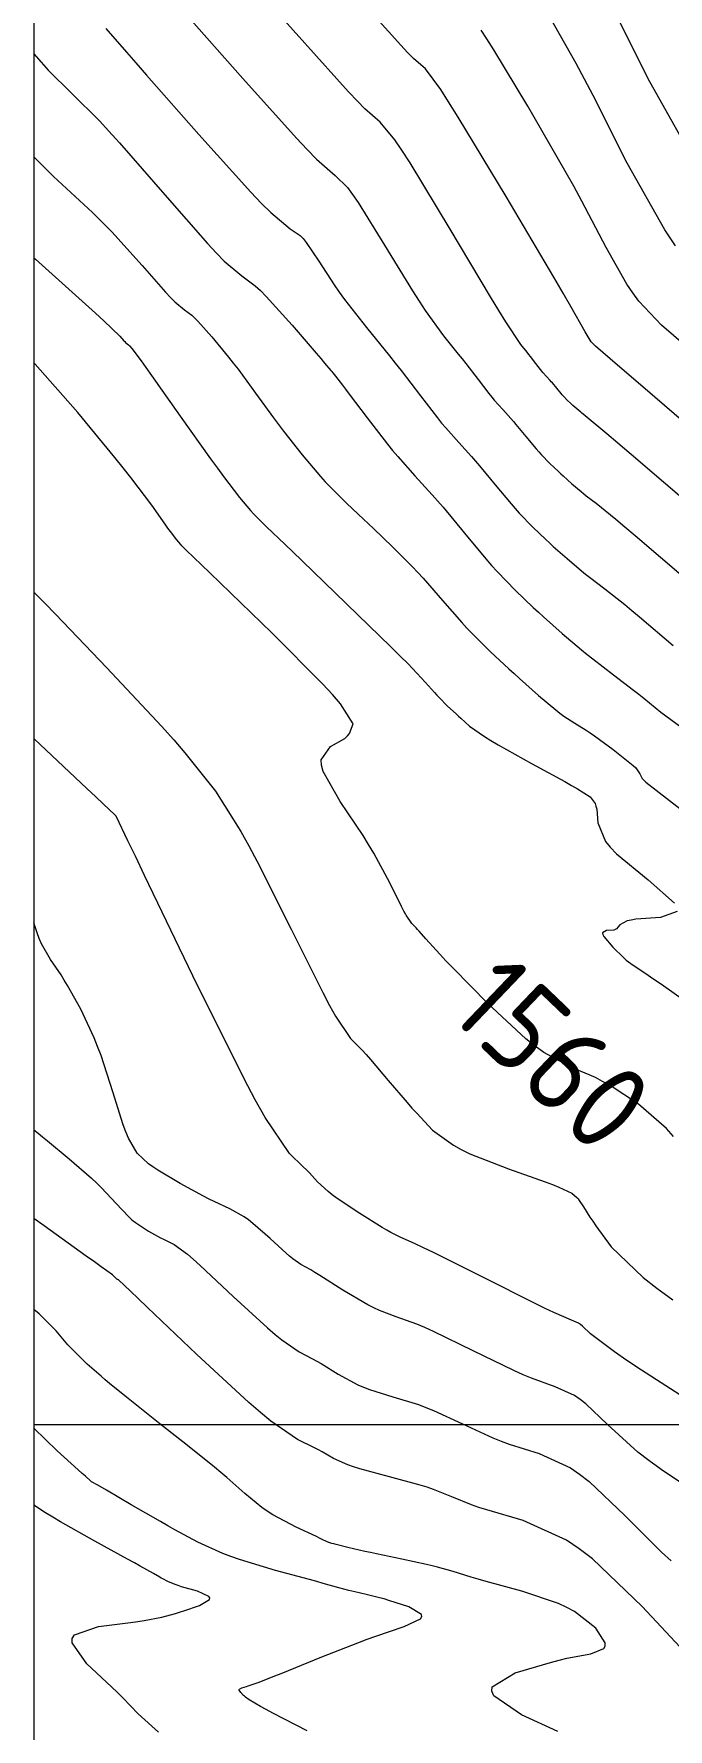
# Model space of a CAD drawing. Header units: millimetres. Extents: x 837475 to 838477, y 1189012 to 1191015.
# Drawn here: x 837476.5 to 837503.8, y 1190600.8 to 1190673.6 of the extents above; entities that cross this region are included whole.
import ezdxf

# ---------------------------------------------------------------- set-up
doc = ezdxf.new("R2010")
doc.units = ezdxf.units.MM
doc.header["$LTSCALE"] = 0.3
doc.layers.add('COORD', color=253, linetype='Continuous', lineweight=20)
doc.layers.add('COTAS 10', color=7, linetype='Continuous', lineweight=9, true_color=0x6e3e2d)
doc.layers.add('COTAS INT', color=7, linetype='Continuous', lineweight=5, true_color=0x9fa19f)
doc.styles.get("Standard").update_dxf_attribs({"font": 'isocp2.shx', "bigfont": '@extfont2.shx'})

msp = doc.modelspace()

# ---------------------------------------------------------------- linework, layer by layer
at = {"layer": 'COORD'}
msp.add_line((837476.514, 1190613.872), (838476.514, 1190613.872), dxfattribs=at)
msp.add_lwpolyline([(837476.514, 1189013.872), (838476.514, 1189013.872), (838476.514, 1191013.872), (837476.514, 1191013.872)], close=True, dxfattribs=at)
at = {"layer": 'COTAS 10'}
for points in [[(837505.242, 1190667.537), (837502.901, 1190671.689), (837501.011, 1190675.503)], [(837483.164, 1190674.321), (837485.485, 1190671.704), (837487.789, 1190669.143), (837488.257, 1190668.646), (837488.651, 1190668.24), (837489.461, 1190667.539), (837489.986, 1190667.018), (837490.2, 1190666.726), (837490.445, 1190666.369), (837491.579, 1190664.543), (837492.777, 1190662.58), (837493.062, 1190662.136), (837493.328, 1190661.735), (837494.118, 1190660.647), (837494.746, 1190659.867), (837494.909, 1190659.661), (837495.067, 1190659.459), (837495.599, 1190658.765), (837496.065, 1190658.163), (837496.182, 1190658.018), (837496.294, 1190657.884), (837496.654, 1190657.479), (837497.005, 1190657.094), (837497.112, 1190656.972), (837497.222, 1190656.843), (837497.653, 1190656.32), (837498.089, 1190655.797), (837498.202, 1190655.668), (837498.313, 1190655.545), (837498.686, 1190655.158), (837499.046, 1190654.817), (837499.147, 1190654.723), (837499.25, 1190654.629), (837499.628, 1190654.292), (837500.021, 1190653.96), (837500.133, 1190653.869), (837500.246, 1190653.779), (837500.664, 1190653.458), (837501.515, 1190652.768), (837501.9, 1190652.445), (837502.351, 1190652.065), (837504.518, 1190650.214)], [(837503.997, 1190626.245), (837503.691, 1190626.589), (837502.49, 1190627.64), (837501.268, 1190628.433), (837500.948, 1190628.613), (837500.636, 1190628.778), (837499.577, 1190629.231), (837498.419, 1190629.859), (837498.045, 1190630.133), (837497.647, 1190630.451), (837496.021, 1190631.96), (837494.529, 1190633.477), (837494.218, 1190633.799), (837493.95, 1190634.079), (837493.348, 1190634.736), (837493.064, 1190635.07), (837492.996, 1190635.146), (837492.934, 1190635.215), (837492.749, 1190635.404), (837492.51, 1190635.757), (837492.479, 1190635.813), (837492.414, 1190635.93), (837492.306, 1190636.134), (837491.804, 1190637.143), (837491.12, 1190638.422), (837490.895, 1190638.796), (837490.656, 1190639.18), (837489.668, 1190640.64), (837488.944, 1190641.926), (837488.872, 1190642.2), (837488.855, 1190642.438), (837489.256, 1190643.002), (837489.869, 1190643.354), (837489.985, 1190643.458), (837490.079, 1190643.565), (837490.223, 1190643.977), (837489.684, 1190644.84), (837489.347, 1190645.231), (837488.928, 1190645.689), (837486.733, 1190647.894), (837484.51, 1190650.041), (837484.073, 1190650.462), (837483.714, 1190650.808), (837483.061, 1190651.434), (837482.908, 1190651.584), (837482.865, 1190651.631), (837482.82, 1190651.68), (837482.653, 1190651.877), (837482.383, 1190652.234), (837482.274, 1190652.385), (837482.149, 1190652.558), (837481.574, 1190653.368), (837480.676, 1190654.562), (837480.348, 1190654.976), (837479.987, 1190655.427), (837478.394, 1190657.36), (837476.573, 1190659.426), (837476.514, 1190659.489)], [(837504.481, 1190604.09), (837502.646, 1190606.06), (837500.508, 1190608.097), (837499.946, 1190608.526), (837499.399, 1190608.898), (837497.531, 1190609.755), (837495.979, 1190610.201), (837495.63, 1190610.313), (837495.315, 1190610.42), (837494.47, 1190610.764), (837493.683, 1190611.086), (837493.405, 1190611.179), (837493.102, 1190611.273), (837491.79, 1190611.627), (837490.52, 1190611.97), (837490.243, 1190612.057), (837489.998, 1190612.142), (837489.383, 1190612.42), (837488.902, 1190612.7), (837488.741, 1190612.786), (837488.568, 1190612.876), (837487.845, 1190613.23), (837486.691, 1190614.022), (837486.246, 1190614.388), (837485.747, 1190614.818), (837483.494, 1190616.897), (837481.394, 1190618.905), (837480.992, 1190619.288), (837480.668, 1190619.597), (837480.144, 1190620.091), (837480.124, 1190620.1), (837480.118, 1190620.104), (837480.111, 1190620.107), (837480.081, 1190620.123), (837480.05, 1190620.144), (837480.041, 1190620.151), (837480.033, 1190620.159), (837480.003, 1190620.191), (837479.967, 1190620.229), (837479.955, 1190620.24), (837479.943, 1190620.252), (837479.889, 1190620.3), (837479.401, 1190620.654), (837479.116, 1190620.86), (837478.764, 1190621.112), (837476.949, 1190622.413), (837476.514, 1190622.728)]]:
    msp.add_lwpolyline(points, dxfattribs=at)
at = {"layer": 'COTAS INT'}
for points in [[(837505.055, 1190653.081), (837502.167, 1190655.556), (837501.6, 1190656.04), (837501.134, 1190656.437), (837500.29, 1190657.144), (837500.107, 1190657.284), (837500.058, 1190657.323), (837500.009, 1190657.363), (837499.838, 1190657.508), (837499.672, 1190657.655), (837499.628, 1190657.696), (837499.583, 1190657.737), (837499.426, 1190657.886), (837499.263, 1190658.055), (837499.215, 1190658.108), (837499.165, 1190658.165), (837498.975, 1190658.393), (837498.787, 1190658.622), (837498.739, 1190658.678), (837498.692, 1190658.731), (837498.539, 1190658.899), (837498.382, 1190659.076), (837498.333, 1190659.135), (837498.282, 1190659.198), (837498.078, 1190659.461), (837497.846, 1190659.764), (837497.777, 1190659.852), (837497.706, 1190659.942), (837497.432, 1190660.282), (837496.792, 1190661.255), (837496.491, 1190661.743), (837496.135, 1190662.327), (837494.402, 1190665.227), (837492.672, 1190668.074), (837492.319, 1190668.625), (837492.021, 1190669.072), (837491.396, 1190669.828), (837490.735, 1190670.4), (837490.413, 1190670.731), (837490.031, 1190671.137), (837488.151, 1190673.228), (837486.147, 1190675.463)], [(837506.104, 1190655.507), (837502.773, 1190658.368), (837501.588, 1190659.386), (837500.638, 1190660.202), (837500.46, 1190660.393), (837500.413, 1190660.457), (837500.366, 1190660.526), (837500.202, 1190660.816), (837499.584, 1190661.903), (837499.25, 1190662.474), (837498.846, 1190663.164), (837496.799, 1190666.63), (837494.742, 1190670.046), (837494.332, 1190670.704), (837493.99, 1190671.236), (837493.332, 1190672.116), (837492.819, 1190672.56), (837492.57, 1190672.816), (837492.274, 1190673.131), (837490.817, 1190674.751)], [(837504.081, 1190664.518), (837503.617, 1190665.2), (837502.002, 1190668.064), (837500.535, 1190670.97), (837500.165, 1190671.677), (837499.81, 1190672.342), (837498.657, 1190674.392)], [(837479.61, 1190673.845), (837480.491, 1190672.832), (837480.89, 1190672.376), (837481.356, 1190671.845), (837483.601, 1190669.294), (837485.835, 1190666.821), (837486.295, 1190666.339), (837486.686, 1190665.944), (837487.525, 1190665.251), (837487.951, 1190664.964), (837488.081, 1190664.826), (837488.218, 1190664.663), (837488.756, 1190663.86), (837489.419, 1190662.833), (837489.634, 1190662.529), (837489.863, 1190662.215), (837490.804, 1190661.011), (837491.786, 1190659.793), (837492.04, 1190659.471), (837492.288, 1190659.155), (837493.119, 1190658.07), (837493.848, 1190657.127), (837494.032, 1190656.902), (837494.206, 1190656.691), (837494.769, 1190656.059), (837495.318, 1190655.457), (837495.484, 1190655.266), (837495.657, 1190655.064), (837496.33, 1190654.247), (837497.012, 1190653.429), (837497.189, 1190653.227), (837497.362, 1190653.035), (837497.946, 1190652.43), (837498.508, 1190651.897), (837498.667, 1190651.75), (837498.827, 1190651.603), (837499.418, 1190651.076), (837500.033, 1190650.556), (837500.207, 1190650.415), (837500.384, 1190650.274), (837501.039, 1190649.773), (837501.896, 1190649.1), (837502.2, 1190648.85), (837502.534, 1190648.574), (837503.981, 1190647.347)], [(837504.917, 1190659.859), (837503.476, 1190661.102), (837502.506, 1190662.139), (837502.247, 1190662.488), (837501.991, 1190662.863), (837501.102, 1190664.44), (837500.06, 1190666.436), (837499.708, 1190667.076), (837499.328, 1190667.753), (837497.728, 1190670.511), (837496.268, 1190672.936), (837495.977, 1190673.402), (837495.735, 1190673.78)], [(837476.514, 1190672.762), (837476.823, 1190672.405), (837477.126, 1190672.067), (837478.137, 1190671.061), (837479.325, 1190669.883), (837479.739, 1190669.437), (837480.191, 1190668.94), (837482.134, 1190666.712), (837483.971, 1190664.616), (837484.357, 1190664.201), (837484.689, 1190663.859), (837485.444, 1190663.224), (837486.022, 1190662.799), (837486.243, 1190662.589), (837486.491, 1190662.339), (837487.604, 1190661.106), (837488.641, 1190659.9), (837488.841, 1190659.667), (837489.003, 1190659.479), (837489.269, 1190659.165), (837489.312, 1190659.11), (837489.356, 1190659.055), (837489.473, 1190658.91), (837489.766, 1190658.53), (837489.901, 1190658.352), (837490.059, 1190658.143), (837490.826, 1190657.126), (837491.701, 1190656), (837491.927, 1190655.723), (837492.147, 1190655.461), (837492.884, 1190654.639), (837493.631, 1190653.82), (837493.857, 1190653.56), (837494.092, 1190653.286), (837495.008, 1190652.174), (837495.935, 1190651.061), (837496.177, 1190650.786), (837496.412, 1190650.525), (837497.206, 1190649.703), (837497.97, 1190648.977), (837498.186, 1190648.776), (837498.404, 1190648.577), (837499.209, 1190647.86), (837500.044, 1190647.153), (837500.282, 1190646.961), (837500.522, 1190646.769), (837501.413, 1190646.088), (837502.277, 1190645.431), (837502.501, 1190645.256), (837502.717, 1190645.083), (837503.444, 1190644.48), (837504.301, 1190643.851)], [(837476.514, 1190668.34), (837477.358, 1190667.5), (837479.03, 1190665.945), (837479.452, 1190665.528), (837479.856, 1190665.116), (837481.168, 1190663.675), (837482.174, 1190662.527), (837482.386, 1190662.3), (837482.567, 1190662.113), (837482.981, 1190661.765), (837483.297, 1190661.532), (837483.418, 1190661.417), (837483.554, 1190661.281), (837484.163, 1190660.606), (837484.878, 1190659.737), (837485.08, 1190659.478), (837485.284, 1190659.211), (837486.034, 1190658.183), (837486.805, 1190657.119), (837487.021, 1190656.831), (837487.239, 1190656.545), (837488.036, 1190655.533), (837488.82, 1190654.607), (837489.029, 1190654.376), (837489.236, 1190654.155), (837489.953, 1190653.447), (837490.679, 1190652.773), (837490.89, 1190652.574), (837491.106, 1190652.369), (837491.924, 1190651.585), (837492.769, 1190650.732), (837493.002, 1190650.484), (837493.235, 1190650.231), (837494.07, 1190649.276), (837494.892, 1190648.336), (837495.116, 1190648.093), (837495.338, 1190647.858), (837496.13, 1190647.072), (837496.922, 1190646.337), (837497.145, 1190646.134), (837497.37, 1190645.931), (837498.193, 1190645.2), (837498.939, 1190644.573), (837499.115, 1190644.435), (837499.278, 1190644.313), (837499.753, 1190644.001), (837500.241, 1190643.7), (837500.412, 1190643.585), (837500.598, 1190643.457), (837501.398, 1190642.877), (837502.121, 1190642.309), (837502.259, 1190642.188), (837502.37, 1190642.082), (837502.545, 1190641.829), (837502.651, 1190641.63), (837502.718, 1190641.558), (837502.802, 1190641.478), (837503.243, 1190641.13), (837504.27, 1190640.346)], [(837476.514, 1190664.002), (837476.578, 1190663.938), (837478.735, 1190662.008), (837479.164, 1190661.619), (837479.521, 1190661.292), (837480.203, 1190660.638), (837480.377, 1190660.439), (837480.414, 1190660.399), (837480.446, 1190660.367), (837480.517, 1190660.306), (837480.572, 1190660.266), (837480.593, 1190660.246), (837480.617, 1190660.222), (837480.723, 1190660.105), (837481.115, 1190659.573), (837481.32, 1190659.288), (837481.566, 1190658.943), (837482.8, 1190657.2), (837484.105, 1190655.366), (837484.396, 1190654.964), (837484.657, 1190654.608), (837485.344, 1190653.705), (837485.82, 1190653.144), (837485.947, 1190653.003), (837486.072, 1190652.869), (837486.507, 1190652.44), (837487.291, 1190651.699), (837487.637, 1190651.368), (837488.038, 1190650.983), (837489.949, 1190649.14), (837491.852, 1190647.284), (837492.248, 1190646.89), (837492.588, 1190646.549), (837493.34, 1190645.754), (837493.718, 1190645.322), (837493.821, 1190645.21), (837493.923, 1190645.102), (837494.287, 1190644.741), (837494.651, 1190644.403), (837494.753, 1190644.31), (837494.856, 1190644.217), (837495.235, 1190643.881), (837495.876, 1190643.431), (837496.145, 1190643.266), (837496.454, 1190643.082), (837497.898, 1190642.274), (837499.32, 1190641.493), (837499.613, 1190641.327), (837499.864, 1190641.183), (837500.41, 1190640.844), (837500.621, 1190640.552), (837500.66, 1190640.438), (837500.692, 1190640.308), (837500.738, 1190639.72), (837501.066, 1190638.929), (837501.276, 1190638.672), (837501.538, 1190638.398), (837502.911, 1190637.272), (837504.031, 1190636.273)], [(837476.514, 1190649.637), (837476.603, 1190649.547), (837476.984, 1190649.155), (837477.435, 1190648.689), (837479.65, 1190646.388), (837481.99, 1190643.881), (837482.521, 1190643.285), (837483.001, 1190642.732), (837484.309, 1190641.089), (837485.403, 1190639.349), (837485.748, 1190638.733), (837486.111, 1190638.06), (837487.573, 1190635.149), (837488.925, 1190632.43), (837489.219, 1190631.878), (837489.477, 1190631.413), (837490.119, 1190630.461), (837490.618, 1190629.951), (837490.787, 1190629.766), (837490.969, 1190629.561), (837491.734, 1190628.661), (837492.545, 1190627.709), (837492.755, 1190627.471), (837492.959, 1190627.245), (837493.644, 1190626.521), (837494.536, 1190625.87), (837494.87, 1190625.69), (837495.242, 1190625.509), (837496.898, 1190624.859), (837498.473, 1190624.304), (837498.794, 1190624.184), (837499.064, 1190624.078), (837499.621, 1190623.82), (837499.838, 1190623.631), (837499.893, 1190623.569), (837499.946, 1190623.503), (837500.122, 1190623.229), (837500.403, 1190622.783), (837500.523, 1190622.608), (837500.661, 1190622.411), (837501.311, 1190621.512), (837502.687, 1190620.193), (837503.282, 1190619.73), (837503.971, 1190619.225)], [(837505.761, 1190614.187), (837502.615, 1190616.212), (837501.984, 1190616.631), (837501.457, 1190616.99), (837500.422, 1190617.774), (837500.081, 1190618.099), (837499.991, 1190618.168), (837499.904, 1190618.227), (837499.606, 1190618.364), (837498.858, 1190618.688), (837498.486, 1190618.865), (837498.044, 1190619.08), (837495.854, 1190620.173), (837493.683, 1190621.259), (837493.252, 1190621.47), (837492.896, 1190621.643), (837492.227, 1190621.942), (837491.853, 1190622.122), (837491.683, 1190622.219), (837491.483, 1190622.337), (837490.523, 1190622.934), (837489.545, 1190623.588), (837489.334, 1190623.742), (837489.15, 1190623.883), (837488.703, 1190624.294), (837488.349, 1190624.684), (837488.223, 1190624.812), (837488.086, 1190624.95), (837487.49, 1190625.518), (837486.444, 1190627.07), (837486.023, 1190627.827), (837485.545, 1190628.726), (837483.342, 1190633.155), (837481.27, 1190637.465), (837480.874, 1190638.288), (837480.554, 1190638.951), (837480.043, 1190640.011), (837480.03, 1190640.027), (837480.025, 1190640.033), (837480.02, 1190640.038), (837479.997, 1190640.063), (837479.488, 1190640.544), (837479.177, 1190640.837), (837478.792, 1190641.2), (837476.787, 1190643.089), (837476.514, 1190643.354)], [(837504.145, 1190635.921), (837503.436, 1190635.65), (837502.377, 1190635.58), (837502.169, 1190635.548), (837501.996, 1190635.511), (837501.68, 1190635.335), (837501.546, 1190635.17), (837501.489, 1190635.14), (837501.424, 1190635.118), (837501.117, 1190635.095), (837500.937, 1190635.001), (837500.951, 1190634.933), (837500.994, 1190634.847), (837501.383, 1190634.388), (837501.864, 1190633.917), (837501.966, 1190633.824), (837502.053, 1190633.747), (837502.255, 1190633.603), (837502.799, 1190633.251), (837503.102, 1190633.043), (837503.472, 1190632.787), (837505.358, 1190631.46)], [(837505.767, 1190610.389), (837503.463, 1190611.935), (837502.939, 1190612.321), (837502.465, 1190612.69), (837501.164, 1190613.87), (837500.223, 1190614.765), (837499.976, 1190614.954), (837499.735, 1190615.118), (837498.914, 1190615.495), (837497.898, 1190615.859), (837497.534, 1190616.014), (837497.134, 1190616.193), (837495.392, 1190617.036), (837493.683, 1190617.868), (837493.303, 1190618.04), (837492.965, 1190618.186), (837492.081, 1190618.503), (837491.355, 1190618.772), (837491.115, 1190618.888), (837490.858, 1190619.021), (837489.791, 1190619.653), (837488.798, 1190620.278), (837488.588, 1190620.407), (837488.406, 1190620.517), (837487.981, 1190620.755), (837487.633, 1190620.995), (837487.498, 1190621.105), (837487.348, 1190621.235), (837486.667, 1190621.863), (837485.923, 1190622.516), (837485.732, 1190622.661), (837485.548, 1190622.792), (837484.938, 1190623.135), (837484.264, 1190623.45), (837484.04, 1190623.562), (837483.8, 1190623.686), (837482.798, 1190624.225), (837481.839, 1190624.797), (837481.627, 1190624.941), (837481.437, 1190625.079), (837480.945, 1190625.527), (837480.577, 1190626.18), (837480.465, 1190626.447), (837480.35, 1190626.753), (837479.899, 1190628.168), (837479.397, 1190629.723), (837479.25, 1190630.117), (837479.099, 1190630.494), (837478.523, 1190631.721), (837477.96, 1190632.73), (837477.817, 1190632.97), (837477.68, 1190633.192), (837477.232, 1190633.851), (837476.843, 1190634.519), (837476.743, 1190634.748), (837476.647, 1190634.995), (837476.514, 1190635.432)], [(837476.514, 1190626.528), (837476.695, 1190626.389), (837476.888, 1190626.235), (837477.101, 1190626.063), (837478.031, 1190625.292), (837478.985, 1190624.457), (837479.211, 1190624.244), (837479.422, 1190624.039), (837480.047, 1190623.367), (837480.577, 1190622.807), (837480.727, 1190622.673), (837480.879, 1190622.549), (837481.44, 1190622.174), (837481.955, 1190621.897), (837482.079, 1190621.833), (837482.194, 1190621.775), (837482.541, 1190621.613), (837483.108, 1190621.194), (837483.362, 1190620.975), (837483.659, 1190620.71), (837485.081, 1190619.38), (837486.547, 1190618.026), (837486.872, 1190617.747), (837487.162, 1190617.508), (837487.913, 1190616.993), (837488.487, 1190616.697), (837488.665, 1190616.597), (837488.85, 1190616.489), (837489.587, 1190616.036), (837490.428, 1190615.581), (837490.679, 1190615.472), (837490.937, 1190615.371), (837491.936, 1190615.065), (837493.033, 1190614.73), (837493.354, 1190614.609), (837493.683, 1190614.477), (837494.931, 1190613.9), (837496.225, 1190613.306), (837496.582, 1190613.164), (837496.939, 1190613.03), (837498.223, 1190612.625), (837499.567, 1190612.008), (837499.961, 1190611.74), (837500.365, 1190611.431), (837501.905, 1190609.965), (837503.473, 1190608.39), (837503.895, 1190608.011)], [(837499.024, 1190600.688), (837497.468, 1190601.406), (837496.268, 1190602.213), (837496.184, 1190602.413), (837496.207, 1190602.603), (837497.186, 1190603.205), (837498.708, 1190603.655), (837499.074, 1190603.75), (837499.415, 1190603.831), (837500.444, 1190604.017), (837501.005, 1190604.247), (837501.052, 1190604.357), (837501.051, 1190604.487), (837500.652, 1190605.124), (837499.736, 1190605.835), (837499.408, 1190606.012), (837499.048, 1190606.18), (837497.481, 1190606.714), (837495.946, 1190607.133), (837495.607, 1190607.229), (837495.304, 1190607.316), (837494.522, 1190607.556), (837493.855, 1190607.75), (837493.625, 1190607.807), (837493.376, 1190607.866), (837492.314, 1190608.093), (837491.236, 1190608.314), (837490.977, 1190608.37), (837490.734, 1190608.423), (837489.999, 1190608.593), (837489.493, 1190608.718), (837489.395, 1190608.743), (837489.315, 1190608.764), (837489.179, 1190608.803), (837488.954, 1190608.911), (837488.818, 1190608.976), (837488.65, 1190609.056), (837487.777, 1190609.468), (837486.782, 1190609.998), (837486.537, 1190610.152), (837486.305, 1190610.31), (837485.575, 1190610.905), (837484.805, 1190611.597), (837484.548, 1190611.816), (837484.271, 1190612.047), (837483.11, 1190612.976), (837481.925, 1190613.906), (837481.633, 1190614.137), (837481.356, 1190614.356), (837480.488, 1190615.049), (837479.764, 1190615.643), (837479.579, 1190615.799), (837479.4, 1190615.951), (837478.808, 1190616.473), (837478.269, 1190616.994), (837478.123, 1190617.146), (837477.978, 1190617.302), (837477.468, 1190617.894), (837476.735, 1190618.625), (837476.514, 1190618.814)], [(837488.251, 1190600.709), (837486.785, 1190601.475), (837486.49, 1190601.631), (837486.244, 1190601.764), (837485.759, 1190602.043), (837485.601, 1190602.166), (837485.561, 1190602.2), (837485.523, 1190602.234), (837485.4, 1190602.357), (837485.339, 1190602.462), (837485.339, 1190602.485), (837485.347, 1190602.506), (837485.441, 1190602.556), (837485.642, 1190602.615), (837485.719, 1190602.64), (837485.804, 1190602.67), (837486.187, 1190602.807), (837486.868, 1190603.072), (837487.141, 1190603.181), (837487.451, 1190603.306), (837488.877, 1190603.886), (837490.434, 1190604.501), (837490.826, 1190604.648), (837491.202, 1190604.784), (837492.421, 1190605.193), (837493.128, 1190605.53), (837493.181, 1190605.623), (837493.172, 1190605.714), (837492.626, 1190606.039), (837491.765, 1190606.317), (837491.559, 1190606.378), (837491.366, 1190606.433), (837490.783, 1190606.575), (837490.304, 1190606.679), (837490.176, 1190606.709), (837490.05, 1190606.74), (837489.612, 1190606.858), (837488.938, 1190607.048), (837488.663, 1190607.124), (837488.35, 1190607.21), (837486.899, 1190607.605), (837485.353, 1190608.072), (837484.98, 1190608.202), (837484.63, 1190608.334), (837483.563, 1190608.814), (837482.568, 1190609.356), (837482.264, 1190609.526), (837481.947, 1190609.704), (837480.699, 1190610.422), (837479.628, 1190611.046), (837479.258, 1190611.262), (837478.991, 1190611.417), (837478.98, 1190611.424), (837478.977, 1190611.426), (837478.973, 1190611.429), (837478.956, 1190611.44), (837478.724, 1190611.649), (837478.584, 1190611.775), (837478.411, 1190611.932), (837477.513, 1190612.745), (837476.514, 1190613.711)], [(837481.86, 1190600.649), (837480.998, 1190601.438), (837480.329, 1190602.132), (837480.099, 1190602.357), (837479.851, 1190602.597), (837478.794, 1190603.586), (837478.151, 1190604.492), (837478.164, 1190604.681), (837478.259, 1190604.842), (837479.291, 1190605.2), (837480.663, 1190605.371), (837480.973, 1190605.415), (837481.253, 1190605.457), (837482.009, 1190605.598), (837482.598, 1190605.754), (837482.772, 1190605.807), (837482.951, 1190605.863), (837483.635, 1190606.101), (837484.055, 1190606.356), (837484.067, 1190606.423), (837484.034, 1190606.489), (837483.537, 1190606.713), (837482.862, 1190606.907), (837482.715, 1190606.953), (837482.587, 1190606.996), (837482.271, 1190607.123), (837482.054, 1190607.242), (837481.987, 1190607.279), (837481.918, 1190607.318), (837481.645, 1190607.475), (837481.083, 1190607.792), (837480.831, 1190607.931), (837480.538, 1190608.094), (837479.132, 1190608.867), (837477.659, 1190609.698), (837477.323, 1190609.896), (837477.018, 1190610.081), (837476.514, 1190610.412)]]:
    msp.add_lwpolyline(points, dxfattribs=at)

# ---------------------------------------------------------------- texts
at = {"layer": 'COTAS 10', "insert": (837494.206, 1190631.534), "char_height": 3.8, "attachment_point": 7, "rotation": 316.28234}
msp.add_mtext('1560', dxfattribs=at)

doc.saveas('drawing.dxf')
